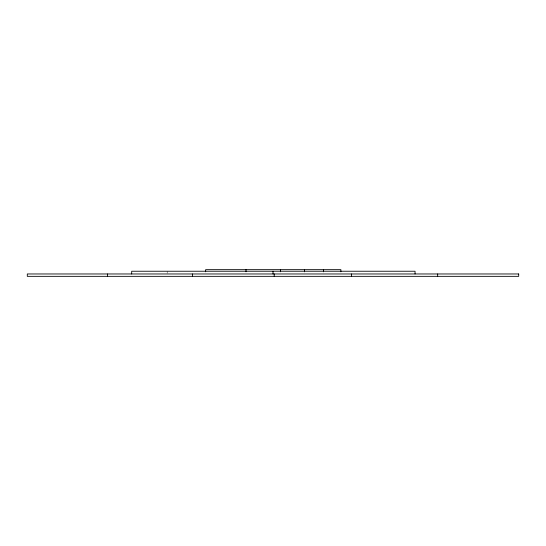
<?xml version="1.0" encoding="UTF-8"?>
<svg xmlns="http://www.w3.org/2000/svg" width="546" height="546" viewBox="0 0 546 546"><rect width="100%" height="100%" fill="white"/><g stroke="black" fill="none" stroke-linecap="round" stroke-linejoin="round"><path stroke-width="0.41" stroke-dasharray="2.73 2.05" d="M167.165 271.239L167.165 273.287"/><path stroke-width="0.82" d="M437.66 273.969L437.66 276.344M415.049 273.969L415.049 271.239L131.688 271.239L131.688 273.969M351.556 273.969L351.556 276.344M340.881 271.812L340.881 269.656L205.651 269.656L205.651 271.812M323.444 269.656L323.444 271.812M304.422 269.656L304.422 271.812M280.521 269.656L280.521 271.812M274.201 273.969L274.201 276.344M273.014 271.239L273.014 273.969M246 269.656L246 271.812M192.588 273.969L192.588 276.344M107.501 273.969L107.501 276.344M518.7 273.969L27.3 273.969L27.3 276.344L518.7 276.344L518.7 273.969"/></g></svg>
